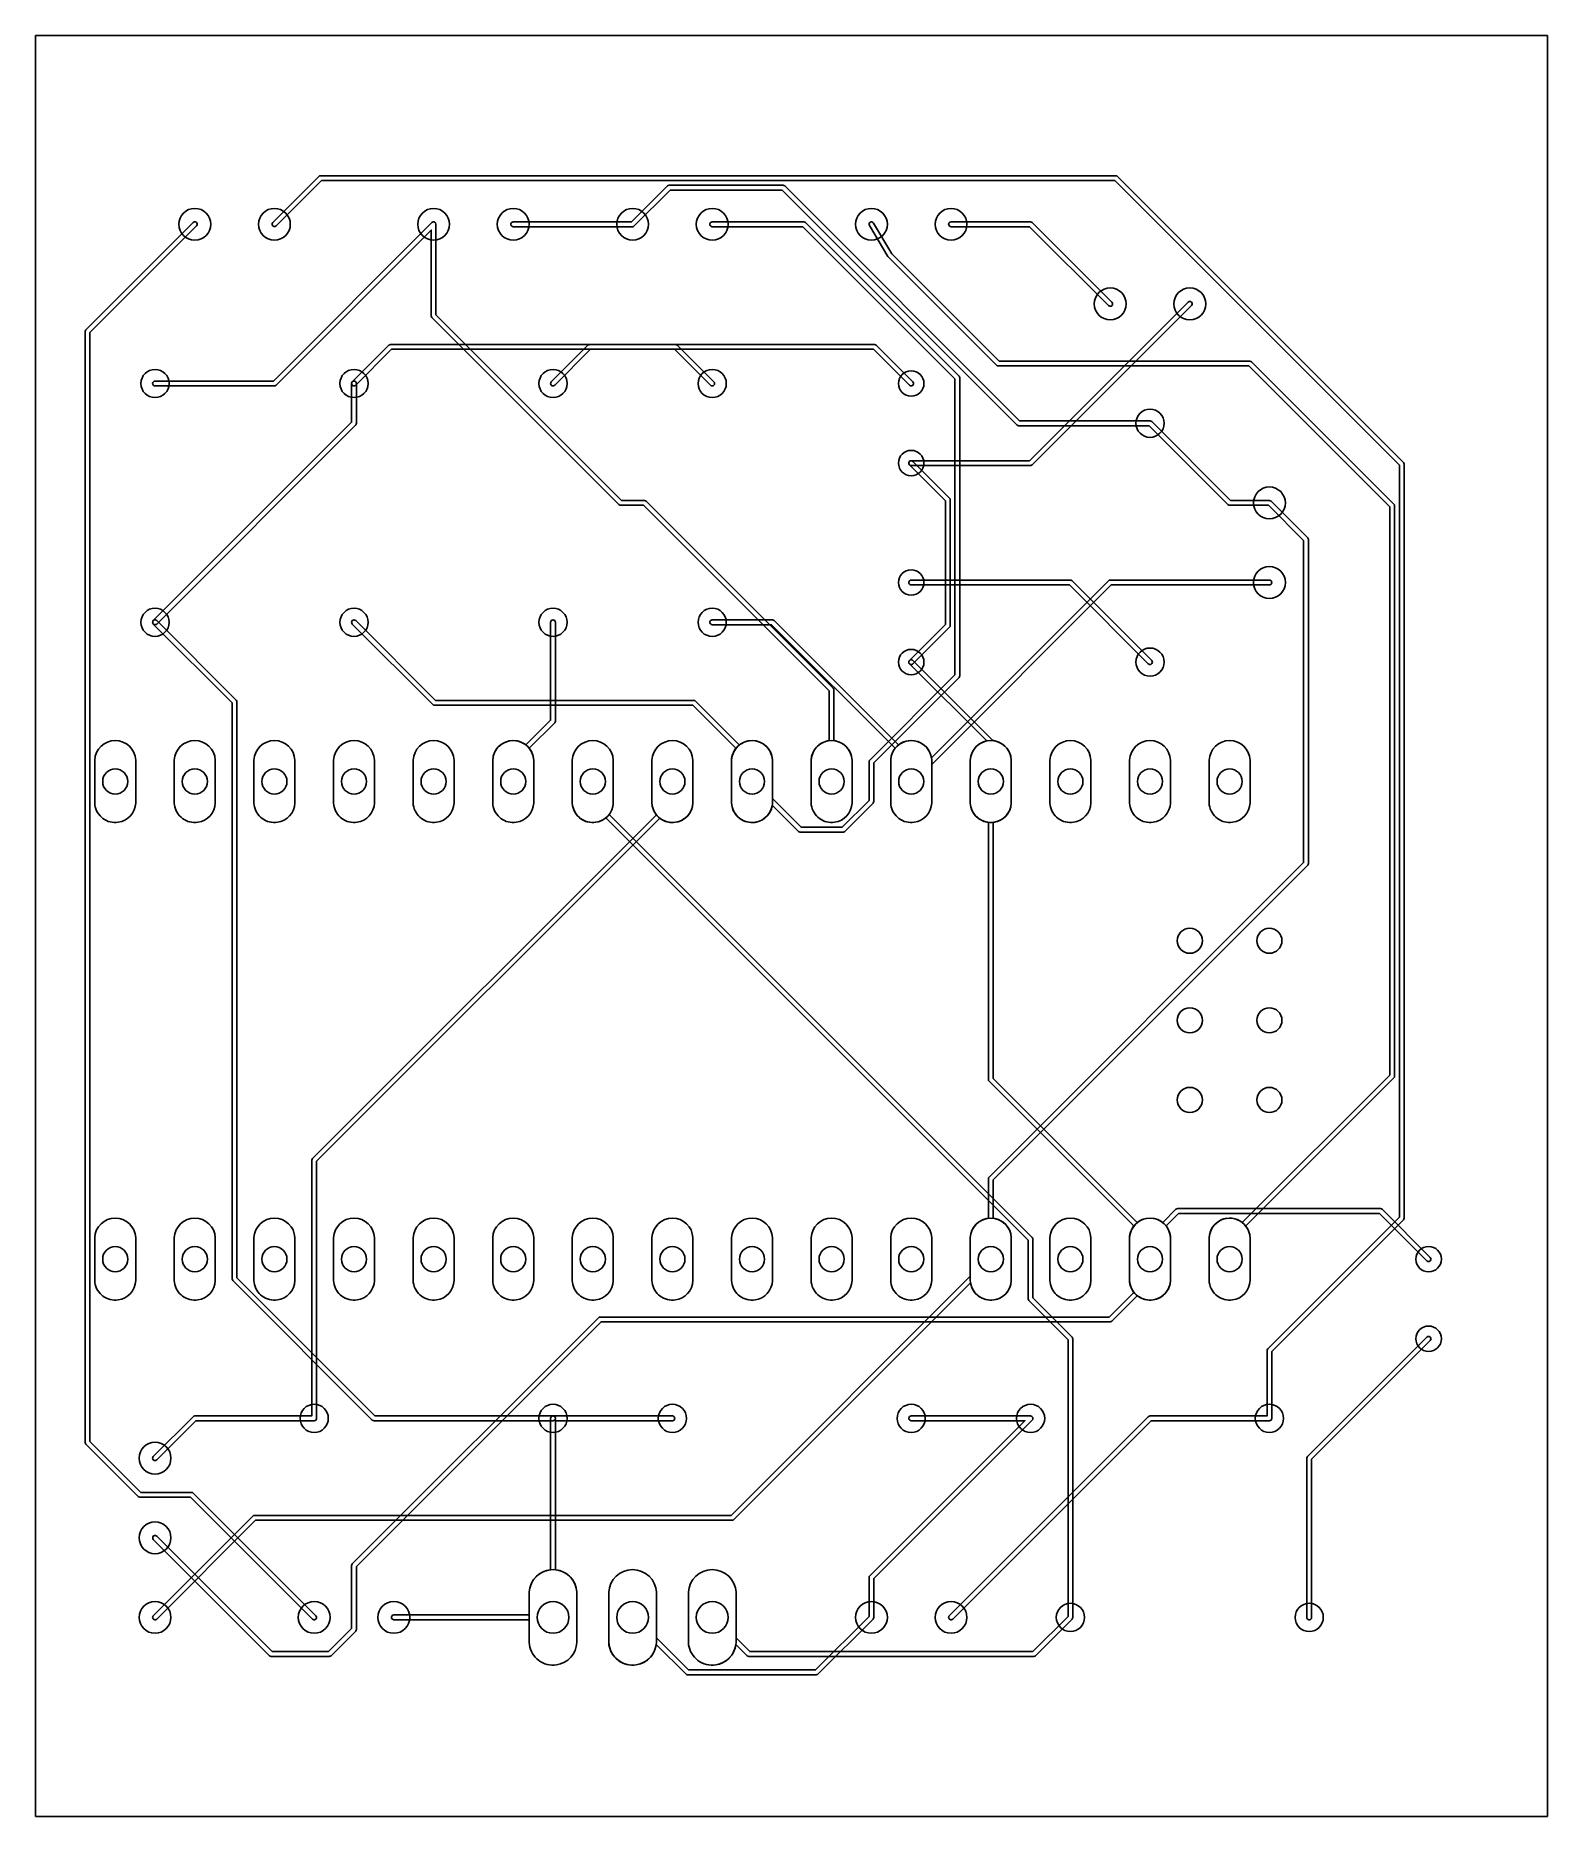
# Model space of a CAD drawing. Header units: millimetres. Extents: x 0 to 48.2, y 0 to 56.8.
import ezdxf

# ---------------------------------------------------------------- set-up
doc = ezdxf.new("R2010")
doc.units = ezdxf.units.MM

msp = doc.modelspace()

# ---------------------------------------------------------------- linework, layer by layer
at = {"layer": '16_copper'}
for points in [[(31.758, 43.105, 0.169977), (31.804, 43.126), (36.884, 48.206, 1), (36.776, 48.314), (31.718, 43.256), (27.94, 43.256, 0.871067), (27.919, 43.107), (27.94, 43.104), (31.75, 43.104)], [(10.177, 45.646, 0.14139), (10.214, 45.666), (11.36, 46.812), (20.39, 46.812), (21.536, 45.666, 1), (21.644, 45.774), (20.475, 46.942, 0.198912), (20.422, 46.965), (11.328, 46.965, 0.198912), (11.275, 46.942), (10.106, 45.774), (10.093, 45.756), (10.086, 45.736), (10.084, 45.714), (10.089, 45.693), (10.099, 45.674), (10.115, 45.659), (10.134, 45.648), (10.155, 45.644)], [(35.587, 36.759, 0.544696), (35.614, 36.884), (33.074, 39.424, 0.198912), (33.02, 39.446), (27.94, 39.446, 0.871067), (27.919, 39.297), (27.94, 39.294), (32.988, 39.294), (35.506, 36.776), (35.524, 36.763), (35.544, 36.756), (35.566, 36.754)], [(16.532, 12.627, 0.866051), (16.51, 12.776), (10.829, 12.776), (6.426, 17.179), (6.426, 35.56, 0.198912), (6.404, 35.614), (3.864, 38.154, 1), (3.756, 38.046), (6.274, 35.528), (6.274, 17.148, 0.198912), (6.296, 17.094), (10.744, 12.646, 0.198912), (10.798, 12.624), (16.51, 12.624)], [(22.956, 31.718, 0.357806), (23.514, 32.334), (23.514, 33.706, 0.609791), (22.455, 34.187), (21.057, 35.585, 0.198912), (21.003, 35.607), (12.761, 35.607), (10.214, 38.154, 1), (10.106, 38.046), (12.675, 35.477, 0.198912), (12.729, 35.455), (20.972, 35.455), (22.347, 34.079, 0.156139), (22.206, 33.706), (22.206, 32.334), (22.212, 32.27), (22.225, 32.207), (22.243, 32.145), (22.268, 32.086), (22.298, 32.029), (22.334, 31.976), (22.375, 31.926), (22.42, 31.881), (22.47, 31.84), (22.523, 31.804), (22.58, 31.774), (22.639, 31.749), (22.701, 31.731), (22.764, 31.718), (22.828, 31.712), (22.892, 31.712)], [(28.036, 31.718, 0.357806), (28.594, 32.334), (28.594, 33.706, 0.609791), (27.535, 34.187), (23.568, 38.154, 0.198912), (23.514, 38.176), (21.59, 38.176, 0.871067), (21.569, 38.027), (21.59, 38.024), (23.482, 38.024), (27.427, 34.079, 0.156139), (27.286, 33.706), (27.286, 32.334), (27.292, 32.27), (27.305, 32.207), (27.323, 32.145), (27.348, 32.086), (27.378, 32.029), (27.414, 31.976), (27.455, 31.926), (27.5, 31.881), (27.55, 31.84), (27.603, 31.804), (27.66, 31.774), (27.719, 31.749), (27.781, 31.731), (27.844, 31.718), (27.908, 31.712), (27.972, 31.712)], [(35.656, 16.478, 0.357806), (36.214, 17.094), (36.214, 18.466, 0.156139), (36.073, 18.839), (36.474, 19.24), (42.882, 19.24), (44.396, 17.726, 1), (44.504, 17.834), (42.967, 19.37, 0.198912), (42.913, 19.393), (36.443, 19.393, 0.198912), (36.389, 19.37), (35.965, 18.947, 0.347359), (35.155, 18.947), (30.556, 23.546), (30.556, 31.716, 0.366432), (31.134, 32.334), (31.134, 33.706, 0.330356), (30.639, 34.309), (30.576, 34.322, 0.117201), (30.534, 34.344), (27.994, 36.884, 1), (27.886, 36.776), (30.348, 34.315, 0.341986), (29.826, 33.706), (29.826, 32.334, 0.366432), (30.404, 31.716), (30.404, 23.514, 0.198912), (30.426, 23.46), (35.047, 18.839, 0.156139), (34.906, 18.466), (34.906, 17.094), (34.912, 17.03), (34.925, 16.967), (34.943, 16.905), (34.968, 16.846), (34.998, 16.789), (35.034, 16.736), (35.075, 16.686), (35.12, 16.641), (35.17, 16.6), (35.223, 16.564), (35.28, 16.534), (35.339, 16.509), (35.401, 16.491), (35.464, 16.478), (35.528, 16.472), (35.592, 16.472)], [(2.636, 31.718, 0.357806), (3.194, 32.334), (3.194, 33.706, 0.95208), (1.886, 33.706), (1.886, 32.334), (1.892, 32.27), (1.905, 32.207), (1.923, 32.145), (1.948, 32.086), (1.978, 32.029), (2.014, 31.976), (2.055, 31.926), (2.1, 31.881), (2.15, 31.84), (2.203, 31.804), (2.26, 31.774), (2.319, 31.749), (2.381, 31.731), (2.444, 31.718), (2.508, 31.712), (2.572, 31.712)], [(5.176, 31.718, 0.357806), (5.734, 32.334), (5.734, 33.706, 0.95208), (4.426, 33.706), (4.426, 32.334), (4.432, 32.27), (4.445, 32.207), (4.463, 32.145), (4.488, 32.086), (4.518, 32.029), (4.554, 31.976), (4.595, 31.926), (4.64, 31.881), (4.69, 31.84), (4.743, 31.804), (4.8, 31.774), (4.859, 31.749), (4.921, 31.731), (4.984, 31.718), (5.048, 31.712), (5.112, 31.712)], [(7.716, 31.718, 0.357806), (8.274, 32.334), (8.274, 33.706, 0.95208), (6.966, 33.706), (6.966, 32.334), (6.972, 32.27), (6.985, 32.207), (7.003, 32.145), (7.028, 32.086), (7.058, 32.029), (7.094, 31.976), (7.135, 31.926), (7.18, 31.881), (7.23, 31.84), (7.283, 31.804), (7.34, 31.774), (7.399, 31.749), (7.461, 31.731), (7.524, 31.718), (7.588, 31.712), (7.652, 31.712)], [(10.256, 31.718, 0.357806), (10.814, 32.334), (10.814, 33.706, 0.95208), (9.506, 33.706), (9.506, 32.334), (9.512, 32.27), (9.525, 32.207), (9.543, 32.145), (9.568, 32.086), (9.598, 32.029), (9.634, 31.976), (9.675, 31.926), (9.72, 31.881), (9.77, 31.84), (9.823, 31.804), (9.88, 31.774), (9.939, 31.749), (10.001, 31.731), (10.064, 31.718), (10.128, 31.712), (10.192, 31.712)], [(12.796, 31.718, 0.357806), (13.354, 32.334), (13.354, 33.706, 0.95208), (12.046, 33.706), (12.046, 32.334), (12.052, 32.27), (12.065, 32.207), (12.083, 32.145), (12.108, 32.086), (12.138, 32.029), (12.174, 31.976), (12.215, 31.926), (12.26, 31.881), (12.31, 31.84), (12.363, 31.804), (12.42, 31.774), (12.479, 31.749), (12.541, 31.731), (12.604, 31.718), (12.668, 31.712), (12.732, 31.712)], [(15.336, 31.718, 0.357806), (15.894, 32.334), (15.894, 33.706, 0.95208), (14.586, 33.706), (14.586, 32.334), (14.592, 32.27), (14.605, 32.207), (14.623, 32.145), (14.648, 32.086), (14.678, 32.029), (14.714, 31.976), (14.755, 31.926), (14.8, 31.881), (14.85, 31.84), (14.903, 31.804), (14.96, 31.774), (15.019, 31.749), (15.081, 31.731), (15.144, 31.718), (15.208, 31.712), (15.272, 31.712)], [(21.702, 4.833, 0.334187), (22.346, 5.487), (22.705, 5.128, 0.198912), (22.758, 5.105), (31.852, 5.105, 0.198912), (31.905, 5.128), (33.074, 6.296, 0.198912), (33.096, 6.35), (33.096, 15.24, 0.198912), (33.074, 15.294), (31.826, 16.542), (31.826, 18.412, 0.198912), (31.804, 18.466), (18.301, 31.969, 0.151637), (18.434, 32.334), (18.434, 33.706, 0.95208), (17.126, 33.706), (17.126, 32.334, 0.615844), (18.194, 31.86), (31.674, 18.381), (31.674, 16.51, 0.198912), (31.696, 16.456), (32.944, 15.208), (32.944, 6.382), (31.82, 5.258), (22.79, 5.258), (22.352, 5.696), (22.352, 7.149, 0.95208), (20.828, 7.149), (20.828, 5.551), (20.835, 5.476), (20.85, 5.403), (20.872, 5.331), (20.9, 5.262), (20.936, 5.196), (20.977, 5.134), (21.025, 5.076), (21.078, 5.023), (21.136, 4.975), (21.198, 4.934), (21.264, 4.898), (21.333, 4.87), (21.405, 4.848), (21.478, 4.833), (21.553, 4.826), (21.627, 4.826)], [(20.416, 31.718, 0.357806), (20.974, 32.334), (20.974, 33.706, 0.95208), (19.666, 33.706), (19.666, 32.334), (19.672, 32.27), (19.685, 32.207), (19.703, 32.145), (19.728, 32.086), (19.758, 32.029), (19.794, 31.976), (19.835, 31.926), (19.88, 31.881), (19.93, 31.84), (19.983, 31.804), (20.04, 31.774), (20.099, 31.749), (20.161, 31.731), (20.224, 31.718), (20.288, 31.712), (20.352, 31.712)], [(25.496, 31.718, 0.357806), (26.054, 32.334), (26.054, 33.706, 0.95208), (24.746, 33.706), (24.746, 32.334), (24.752, 32.27), (24.765, 32.207), (24.783, 32.145), (24.808, 32.086), (24.838, 32.029), (24.874, 31.976), (24.915, 31.926), (24.96, 31.881), (25.01, 31.84), (25.063, 31.804), (25.12, 31.774), (25.179, 31.749), (25.241, 31.731), (25.304, 31.718), (25.368, 31.712), (25.432, 31.712)], [(33.116, 31.718, 0.357806), (33.674, 32.334), (33.674, 33.706, 0.95208), (32.366, 33.706), (32.366, 32.334), (32.372, 32.27), (32.385, 32.207), (32.403, 32.145), (32.428, 32.086), (32.458, 32.029), (32.494, 31.976), (32.535, 31.926), (32.58, 31.881), (32.63, 31.84), (32.683, 31.804), (32.74, 31.774), (32.799, 31.749), (32.861, 31.731), (32.924, 31.718), (32.988, 31.712), (33.052, 31.712)], [(35.656, 31.718, 0.357806), (36.214, 32.334), (36.214, 33.706, 0.95208), (34.906, 33.706), (34.906, 32.334), (34.912, 32.27), (34.925, 32.207), (34.943, 32.145), (34.968, 32.086), (34.998, 32.029), (35.034, 31.976), (35.075, 31.926), (35.12, 31.881), (35.17, 31.84), (35.223, 31.804), (35.28, 31.774), (35.339, 31.749), (35.401, 31.731), (35.464, 31.718), (35.528, 31.712), (35.592, 31.712)], [(38.196, 31.718, 0.357806), (38.754, 32.334), (38.754, 33.706, 0.95208), (37.446, 33.706), (37.446, 32.334), (37.452, 32.27), (37.465, 32.207), (37.483, 32.145), (37.508, 32.086), (37.538, 32.029), (37.574, 31.976), (37.615, 31.926), (37.66, 31.881), (37.71, 31.84), (37.763, 31.804), (37.82, 31.774), (37.879, 31.749), (37.941, 31.731), (38.004, 31.718), (38.068, 31.712), (38.132, 31.712)], [(2.636, 16.478, 0.357806), (3.194, 17.094), (3.194, 18.466, 0.95208), (1.886, 18.466), (1.886, 17.094), (1.892, 17.03), (1.905, 16.967), (1.923, 16.905), (1.948, 16.846), (1.978, 16.789), (2.014, 16.736), (2.055, 16.686), (2.1, 16.641), (2.15, 16.6), (2.203, 16.564), (2.26, 16.534), (2.319, 16.509), (2.381, 16.491), (2.444, 16.478), (2.508, 16.472), (2.572, 16.472)], [(3.827, 6.276, 0.14139), (3.864, 6.296), (7.017, 9.449), (22.225, 9.449, 0.198912), (22.279, 9.471), (29.833, 17.025, 0.903169), (31.134, 17.094), (31.134, 18.466, 0.95208), (29.826, 18.466), (29.826, 17.234), (22.193, 9.601), (6.985, 9.601, 0.198912), (6.931, 9.579), (3.756, 6.404), (3.743, 6.386), (3.736, 6.366), (3.734, 6.344), (3.739, 6.323), (3.749, 6.304), (3.765, 6.289), (3.784, 6.278), (3.805, 6.274)], [(5.176, 16.478, 0.357806), (5.734, 17.094), (5.734, 18.466, 0.95208), (4.426, 18.466), (4.426, 17.094), (4.432, 17.03), (4.445, 16.967), (4.463, 16.905), (4.488, 16.846), (4.518, 16.789), (4.554, 16.736), (4.595, 16.686), (4.64, 16.641), (4.69, 16.6), (4.743, 16.564), (4.8, 16.534), (4.859, 16.509), (4.921, 16.491), (4.984, 16.478), (5.048, 16.472), (5.112, 16.472)], [(7.716, 16.478, 0.357806), (8.274, 17.094), (8.274, 18.466, 0.95208), (6.966, 18.466), (6.966, 17.094), (6.972, 17.03), (6.985, 16.967), (7.003, 16.905), (7.028, 16.846), (7.058, 16.789), (7.094, 16.736), (7.135, 16.686), (7.18, 16.641), (7.23, 16.6), (7.283, 16.564), (7.34, 16.534), (7.399, 16.509), (7.461, 16.491), (7.524, 16.478), (7.588, 16.472), (7.652, 16.472)], [(10.256, 16.478, 0.357806), (10.814, 17.094), (10.814, 18.466, 0.95208), (9.506, 18.466), (9.506, 17.094), (9.512, 17.03), (9.525, 16.967), (9.543, 16.905), (9.568, 16.846), (9.598, 16.789), (9.634, 16.736), (9.675, 16.686), (9.72, 16.641), (9.77, 16.6), (9.823, 16.564), (9.88, 16.534), (9.939, 16.509), (10.001, 16.491), (10.064, 16.478), (10.128, 16.472), (10.192, 16.472)], [(12.796, 16.478, 0.357806), (13.354, 17.094), (13.354, 18.466, 0.95208), (12.046, 18.466), (12.046, 17.094), (12.052, 17.03), (12.065, 16.967), (12.083, 16.905), (12.108, 16.846), (12.138, 16.789), (12.174, 16.736), (12.215, 16.686), (12.26, 16.641), (12.31, 16.6), (12.363, 16.564), (12.42, 16.534), (12.479, 16.509), (12.541, 16.491), (12.604, 16.478), (12.668, 16.472), (12.732, 16.472)], [(15.336, 16.478, 0.357806), (15.894, 17.094), (15.894, 18.466, 0.95208), (14.586, 18.466), (14.586, 17.094), (14.592, 17.03), (14.605, 16.967), (14.623, 16.905), (14.648, 16.846), (14.678, 16.789), (14.714, 16.736), (14.755, 16.686), (14.8, 16.641), (14.85, 16.6), (14.903, 16.564), (14.96, 16.534), (15.019, 16.509), (15.081, 16.491), (15.144, 16.478), (15.208, 16.472), (15.272, 16.472)], [(17.876, 16.478, 0.357806), (18.434, 17.094), (18.434, 18.466, 0.95208), (17.126, 18.466), (17.126, 17.094), (17.132, 17.03), (17.145, 16.967), (17.163, 16.905), (17.188, 16.846), (17.218, 16.789), (17.254, 16.736), (17.295, 16.686), (17.34, 16.641), (17.39, 16.6), (17.443, 16.564), (17.5, 16.534), (17.559, 16.509), (17.621, 16.491), (17.684, 16.478), (17.748, 16.472), (17.812, 16.472)], [(20.416, 16.478, 0.357806), (20.974, 17.094), (20.974, 18.466, 0.95208), (19.666, 18.466), (19.666, 17.094), (19.672, 17.03), (19.685, 16.967), (19.703, 16.905), (19.728, 16.846), (19.758, 16.789), (19.794, 16.736), (19.835, 16.686), (19.88, 16.641), (19.93, 16.6), (19.983, 16.564), (20.04, 16.534), (20.099, 16.509), (20.161, 16.491), (20.224, 16.478), (20.288, 16.472), (20.352, 16.472)], [(22.956, 16.478, 0.357806), (23.514, 17.094), (23.514, 18.466, 0.95208), (22.206, 18.466), (22.206, 17.094), (22.212, 17.03), (22.225, 16.967), (22.243, 16.905), (22.268, 16.846), (22.298, 16.789), (22.334, 16.736), (22.375, 16.686), (22.42, 16.641), (22.47, 16.6), (22.523, 16.564), (22.58, 16.534), (22.639, 16.509), (22.701, 16.491), (22.764, 16.478), (22.828, 16.472), (22.892, 16.472)], [(25.496, 16.478, 0.357806), (26.054, 17.094), (26.054, 18.466, 0.95208), (24.746, 18.466), (24.746, 17.094), (24.752, 17.03), (24.765, 16.967), (24.783, 16.905), (24.808, 16.846), (24.838, 16.789), (24.874, 16.736), (24.915, 16.686), (24.96, 16.641), (25.01, 16.6), (25.063, 16.564), (25.12, 16.534), (25.179, 16.509), (25.241, 16.491), (25.304, 16.478), (25.368, 16.472), (25.432, 16.472)], [(28.036, 16.478, 0.357806), (28.594, 17.094), (28.594, 18.466, 0.95208), (27.286, 18.466), (27.286, 17.094), (27.292, 17.03), (27.305, 16.967), (27.323, 16.905), (27.348, 16.846), (27.378, 16.789), (27.414, 16.736), (27.455, 16.686), (27.5, 16.641), (27.55, 16.6), (27.603, 16.564), (27.66, 16.534), (27.719, 16.509), (27.781, 16.491), (27.844, 16.478), (27.908, 16.472), (27.972, 16.472)], [(33.116, 16.478, 0.357806), (33.674, 17.094), (33.674, 18.466, 0.95208), (32.366, 18.466), (32.366, 17.094), (32.372, 17.03), (32.385, 16.967), (32.403, 16.905), (32.428, 16.846), (32.458, 16.789), (32.494, 16.736), (32.535, 16.686), (32.58, 16.641), (32.63, 16.6), (32.683, 16.564), (32.74, 16.534), (32.799, 16.509), (32.861, 16.491), (32.924, 16.478), (32.988, 16.472), (33.052, 16.472)], [(38.196, 16.478, 0.357806), (38.754, 17.094), (38.754, 18.466, 0.95208), (37.446, 18.466), (37.446, 17.094), (37.452, 17.03), (37.465, 16.967), (37.483, 16.905), (37.508, 16.846), (37.538, 16.789), (37.574, 16.736), (37.615, 16.686), (37.66, 16.641), (37.71, 16.6), (37.763, 16.564), (37.82, 16.534), (37.879, 16.509), (37.941, 16.491), (38.004, 16.478), (38.068, 16.472), (38.132, 16.472)], [(16.622, 4.833, 0.357806), (17.272, 5.551), (17.272, 7.149, 0.95208), (15.748, 7.149), (15.748, 5.551), (15.755, 5.476), (15.77, 5.403), (15.792, 5.331), (15.82, 5.262), (15.856, 5.196), (15.897, 5.134), (15.945, 5.076), (15.998, 5.023), (16.056, 4.975), (16.118, 4.934), (16.184, 4.898), (16.253, 4.87), (16.325, 4.848), (16.398, 4.833), (16.473, 4.826), (16.547, 4.826)], [(19.162, 4.833, 0.357806), (19.812, 5.551), (19.812, 7.149, 0.95208), (18.288, 7.149), (18.288, 5.551), (18.295, 5.476), (18.31, 5.403), (18.332, 5.331), (18.36, 5.262), (18.396, 5.196), (18.437, 5.134), (18.485, 5.076), (18.538, 5.023), (18.596, 4.975), (18.658, 4.934), (18.724, 4.898), (18.793, 4.87), (18.865, 4.848), (18.938, 4.833), (19.013, 4.826), (19.087, 4.826)]]:
    msp.add_lwpolyline(points, format="xyb", close=True, dxfattribs=at)
at = {"layer": '1_copper'}
for points in [[(29.227, 6.276, 0.14139), (29.264, 6.296), (35.592, 12.624), (39.37, 12.624, 0.414214), (39.446, 12.7), (39.446, 14.831), (43.646, 19.03, 0.198912), (43.668, 19.084), (43.668, 43.151, 0.198912), (43.646, 43.204), (34.523, 52.327, 0.198912), (34.469, 52.349), (9.093, 52.349, 0.198912), (9.039, 52.327), (7.566, 50.854, 1), (7.674, 50.746), (9.125, 52.197), (34.438, 52.197), (43.516, 43.119), (43.516, 19.116), (39.316, 14.916, 0.198912), (39.294, 14.862), (39.294, 12.776), (35.56, 12.776, 0.198912), (35.506, 12.754), (29.156, 6.404), (29.143, 6.386), (29.136, 6.366), (29.134, 6.344), (29.139, 6.323), (29.149, 6.304), (29.165, 6.289), (29.184, 6.278), (29.205, 6.274)], [(30.576, 16.478, 0.357806), (31.134, 17.094), (31.134, 18.466, 0.366432), (30.556, 19.084), (30.556, 20.31), (40.592, 30.346, 0.198912), (40.615, 30.4), (40.615, 40.742, 0.198912), (40.592, 40.795), (39.424, 41.964, 0.198912), (39.37, 41.986), (38.132, 41.986), (35.614, 44.504, 0.198912), (35.56, 44.526), (31.399, 44.526), (23.903, 52.022, 0.198912), (23.849, 52.045), (20.218, 52.045, 0.198912), (20.165, 52.022), (19.018, 50.876), (15.24, 50.876, 0.871067), (15.219, 50.727), (15.24, 50.724), (19.05, 50.724, 0.198912), (19.104, 50.746), (20.25, 51.892), (23.818, 51.892), (31.314, 44.396, 0.198912), (31.368, 44.374), (35.528, 44.374), (38.046, 41.856, 0.198912), (38.1, 41.834), (39.338, 41.834), (40.462, 40.71), (40.462, 30.432), (30.426, 20.396, 0.198912), (30.404, 20.342), (30.404, 19.084, 0.366432), (29.826, 18.466), (29.826, 17.094), (29.832, 17.03), (29.845, 16.967), (29.863, 16.905), (29.888, 16.846), (29.918, 16.789), (29.954, 16.736), (29.995, 16.686), (30.04, 16.641), (30.09, 16.6), (30.143, 16.564), (30.2, 16.534), (30.259, 16.509), (30.321, 16.491), (30.384, 16.478), (30.448, 16.472), (30.512, 16.472)], [(8.917, 6.279, 0.544696), (8.944, 6.404), (5.032, 10.315, 0.198912), (4.978, 10.338), (3.358, 10.338), (1.734, 11.962), (1.734, 47.346), (5.134, 50.746, 1), (5.026, 50.854), (1.604, 47.431, 0.198912), (1.581, 47.377), (1.581, 11.93, 0.198912), (1.604, 11.876), (3.272, 10.208, 0.198912), (3.326, 10.185), (4.947, 10.185), (8.836, 6.296), (8.854, 6.283), (8.874, 6.276), (8.896, 6.274)], [(25.496, 31.718, 0.357806), (26.054, 32.334), (26.054, 33.706, 0.366432), (25.476, 34.324), (25.476, 35.942, 0.198912), (25.454, 35.996), (19.486, 41.964, 0.198912), (19.432, 41.986), (18.699, 41.986), (12.776, 47.909), (12.776, 50.8, 0.668179), (12.646, 50.854), (7.588, 45.796), (3.81, 45.796, 0.871067), (3.789, 45.647), (3.81, 45.644), (7.62, 45.644, 0.198912), (7.674, 45.666), (12.624, 50.616), (12.624, 47.878, 0.198912), (12.646, 47.824), (18.614, 41.856, 0.198912), (18.668, 41.834), (19.401, 41.834), (25.324, 35.911), (25.324, 34.324, 0.366432), (24.746, 33.706), (24.746, 32.334), (24.752, 32.27), (24.765, 32.207), (24.783, 32.145), (24.808, 32.086), (24.838, 32.029), (24.874, 31.976), (24.915, 31.926), (24.96, 31.881), (25.01, 31.84), (25.063, 31.804), (25.12, 31.774), (25.179, 31.749), (25.241, 31.731), (25.304, 31.718), (25.368, 31.712), (25.432, 31.712)], [(25.774, 31.408, 0.169977), (25.819, 31.43), (26.724, 32.334, 0.198912), (26.746, 32.388), (26.746, 33.621), (29.467, 36.342, 0.198912), (29.489, 36.395), (29.489, 45.899, 0.198912), (29.467, 45.953), (24.566, 50.854, 0.198912), (24.512, 50.876), (21.59, 50.876, 0.871067), (21.569, 50.727), (21.59, 50.724), (24.481, 50.724), (29.337, 45.868), (29.337, 36.427), (26.616, 33.706, 0.198912), (26.594, 33.652), (26.594, 32.419), (25.734, 31.56), (24.428, 31.56), (23.514, 32.474), (23.514, 33.706, 0.95208), (22.206, 33.706), (22.206, 32.334, 0.903169), (23.507, 32.265), (24.343, 31.43, 0.198912), (24.397, 31.407), (25.766, 31.407)], [(38.196, 16.478, 0.357806), (38.754, 17.094), (38.754, 18.466, 0.156139), (38.613, 18.839), (43.341, 23.567, 0.198912), (43.363, 23.621), (43.363, 41.816, 0.198912), (43.341, 41.87), (38.802, 46.409, 0.198912), (38.748, 46.431), (30.747, 46.431), (27.321, 49.858), (26.735, 50.839, 1), (26.605, 50.761), (27.195, 49.771, 0.062022), (27.206, 49.757), (30.662, 46.301, 0.198912), (30.715, 46.279), (38.717, 46.279), (43.211, 41.785), (43.211, 23.653), (38.505, 18.947, 0.609791), (37.446, 18.466), (37.446, 17.094), (37.452, 17.03), (37.465, 16.967), (37.483, 16.905), (37.508, 16.846), (37.538, 16.789), (37.574, 16.736), (37.615, 16.686), (37.66, 16.641), (37.71, 16.6), (37.763, 16.564), (37.82, 16.534), (37.879, 16.509), (37.941, 16.491), (38.004, 16.478), (38.068, 16.472), (38.132, 16.472)], [(34.317, 48.189, 0.544696), (34.344, 48.314), (31.804, 50.854, 0.198912), (31.75, 50.876), (29.21, 50.876, 0.871067), (29.189, 50.727), (29.21, 50.724), (31.718, 50.724), (34.236, 48.206), (34.254, 48.193), (34.274, 48.186), (34.296, 48.184)], [(16.527, 45.646, 0.14139), (16.564, 45.666), (17.71, 46.812), (26.74, 46.812), (27.886, 45.666, 1), (27.994, 45.774), (26.825, 46.942, 0.198912), (26.772, 46.965), (17.678, 46.965, 0.198912), (17.625, 46.942), (16.456, 45.774), (16.443, 45.756), (16.436, 45.736), (16.434, 45.714), (16.439, 45.693), (16.449, 45.674), (16.465, 45.659), (16.484, 45.648), (16.505, 45.644)], [(3.827, 38.026, 0.14139), (3.864, 38.046), (10.214, 44.396, 0.198912), (10.236, 44.45), (10.236, 45.72, 1), (10.084, 45.72), (10.084, 44.482), (3.756, 38.154), (3.743, 38.136), (3.736, 38.116), (3.734, 38.094), (3.739, 38.073), (3.749, 38.054), (3.765, 38.039), (3.784, 38.028), (3.805, 38.024)], [(27.957, 36.756, 0.14139), (27.994, 36.776), (29.162, 37.945, 0.198912), (29.185, 37.998), (29.185, 42.012, 0.198912), (29.162, 42.065), (27.994, 43.234, 1), (27.886, 43.126), (29.032, 41.98), (29.032, 38.03), (27.886, 36.884), (27.873, 36.866), (27.866, 36.846), (27.864, 36.824), (27.869, 36.803), (27.879, 36.784), (27.895, 36.769), (27.914, 36.758), (27.935, 36.754)], [(28.036, 31.718, 0.357806), (28.594, 32.334), (28.594, 33.566), (34.322, 39.294), (39.37, 39.294, 1), (39.37, 39.446), (34.29, 39.446, 0.198912), (34.236, 39.424), (28.587, 33.775, 0.903169), (27.286, 33.706), (27.286, 32.334), (27.292, 32.27), (27.305, 32.207), (27.323, 32.145), (27.348, 32.086), (27.378, 32.029), (27.414, 31.976), (27.455, 31.926), (27.5, 31.881), (27.55, 31.84), (27.603, 31.804), (27.66, 31.774), (27.719, 31.749), (27.781, 31.731), (27.844, 31.718), (27.908, 31.712), (27.972, 31.712)], [(15.336, 31.718, 0.357806), (15.894, 32.334), (15.894, 33.706, 0.156139), (15.753, 34.079), (16.564, 34.89, 0.198912), (16.586, 34.944), (16.586, 38.1, 1), (16.434, 38.1), (16.434, 34.976), (15.645, 34.187, 0.609791), (14.586, 33.706), (14.586, 32.334), (14.592, 32.27), (14.605, 32.207), (14.623, 32.145), (14.648, 32.086), (14.678, 32.029), (14.714, 31.976), (14.755, 31.926), (14.8, 31.881), (14.85, 31.84), (14.903, 31.804), (14.96, 31.774), (15.019, 31.749), (15.081, 31.731), (15.144, 31.718), (15.208, 31.712), (15.272, 31.712)], [(2.636, 31.718, 0.357806), (3.194, 32.334), (3.194, 33.706, 0.95208), (1.886, 33.706), (1.886, 32.334), (1.892, 32.27), (1.905, 32.207), (1.923, 32.145), (1.948, 32.086), (1.978, 32.029), (2.014, 31.976), (2.055, 31.926), (2.1, 31.881), (2.15, 31.84), (2.203, 31.804), (2.26, 31.774), (2.319, 31.749), (2.381, 31.731), (2.444, 31.718), (2.508, 31.712), (2.572, 31.712)], [(3.827, 11.356, 0.14139), (3.864, 11.376), (5.112, 12.624), (8.89, 12.624, 0.414214), (8.966, 12.7), (8.966, 20.904), (19.915, 31.853, 0.609791), (20.974, 32.334), (20.974, 33.706, 0.95208), (19.666, 33.706), (19.666, 32.334, 0.156139), (19.807, 31.961), (8.836, 20.99, 0.198912), (8.814, 20.936), (8.814, 12.776), (5.08, 12.776, 0.198912), (5.026, 12.754), (3.756, 11.484), (3.743, 11.466), (3.736, 11.446), (3.734, 11.424), (3.739, 11.403), (3.749, 11.384), (3.765, 11.369), (3.784, 11.358), (3.805, 11.354)], [(5.176, 31.718, 0.357806), (5.734, 32.334), (5.734, 33.706, 0.95208), (4.426, 33.706), (4.426, 32.334), (4.432, 32.27), (4.445, 32.207), (4.463, 32.145), (4.488, 32.086), (4.518, 32.029), (4.554, 31.976), (4.595, 31.926), (4.64, 31.881), (4.69, 31.84), (4.743, 31.804), (4.8, 31.774), (4.859, 31.749), (4.921, 31.731), (4.984, 31.718), (5.048, 31.712), (5.112, 31.712)], [(7.716, 31.718, 0.357806), (8.274, 32.334), (8.274, 33.706, 0.95208), (6.966, 33.706), (6.966, 32.334), (6.972, 32.27), (6.985, 32.207), (7.003, 32.145), (7.028, 32.086), (7.058, 32.029), (7.094, 31.976), (7.135, 31.926), (7.18, 31.881), (7.23, 31.84), (7.283, 31.804), (7.34, 31.774), (7.399, 31.749), (7.461, 31.731), (7.524, 31.718), (7.588, 31.712), (7.652, 31.712)], [(10.256, 31.718, 0.357806), (10.814, 32.334), (10.814, 33.706, 0.95208), (9.506, 33.706), (9.506, 32.334), (9.512, 32.27), (9.525, 32.207), (9.543, 32.145), (9.568, 32.086), (9.598, 32.029), (9.634, 31.976), (9.675, 31.926), (9.72, 31.881), (9.77, 31.84), (9.823, 31.804), (9.88, 31.774), (9.939, 31.749), (10.001, 31.731), (10.064, 31.718), (10.128, 31.712), (10.192, 31.712)], [(12.796, 31.718, 0.357806), (13.354, 32.334), (13.354, 33.706, 0.95208), (12.046, 33.706), (12.046, 32.334), (12.052, 32.27), (12.065, 32.207), (12.083, 32.145), (12.108, 32.086), (12.138, 32.029), (12.174, 31.976), (12.215, 31.926), (12.26, 31.881), (12.31, 31.84), (12.363, 31.804), (12.42, 31.774), (12.479, 31.749), (12.541, 31.731), (12.604, 31.718), (12.668, 31.712), (12.732, 31.712)], [(17.876, 31.718, 0.357806), (18.434, 32.334), (18.434, 33.706, 0.95208), (17.126, 33.706), (17.126, 32.334), (17.132, 32.27), (17.145, 32.207), (17.163, 32.145), (17.188, 32.086), (17.218, 32.029), (17.254, 31.976), (17.295, 31.926), (17.34, 31.881), (17.39, 31.84), (17.443, 31.804), (17.5, 31.774), (17.559, 31.749), (17.621, 31.731), (17.684, 31.718), (17.748, 31.712), (17.812, 31.712)], [(30.576, 31.718, 0.357806), (31.134, 32.334), (31.134, 33.706, 0.95208), (29.826, 33.706), (29.826, 32.334), (29.832, 32.27), (29.845, 32.207), (29.863, 32.145), (29.888, 32.086), (29.918, 32.029), (29.954, 31.976), (29.995, 31.926), (30.04, 31.881), (30.09, 31.84), (30.143, 31.804), (30.2, 31.774), (30.259, 31.749), (30.321, 31.731), (30.384, 31.718), (30.448, 31.712), (30.512, 31.712)], [(33.116, 31.718, 0.357806), (33.674, 32.334), (33.674, 33.706, 0.95208), (32.366, 33.706), (32.366, 32.334), (32.372, 32.27), (32.385, 32.207), (32.403, 32.145), (32.428, 32.086), (32.458, 32.029), (32.494, 31.976), (32.535, 31.926), (32.58, 31.881), (32.63, 31.84), (32.683, 31.804), (32.74, 31.774), (32.799, 31.749), (32.861, 31.731), (32.924, 31.718), (32.988, 31.712), (33.052, 31.712)], [(35.656, 31.718, 0.357806), (36.214, 32.334), (36.214, 33.706, 0.95208), (34.906, 33.706), (34.906, 32.334), (34.912, 32.27), (34.925, 32.207), (34.943, 32.145), (34.968, 32.086), (34.998, 32.029), (35.034, 31.976), (35.075, 31.926), (35.12, 31.881), (35.17, 31.84), (35.223, 31.804), (35.28, 31.774), (35.339, 31.749), (35.401, 31.731), (35.464, 31.718), (35.528, 31.712), (35.592, 31.712)], [(38.196, 31.718, 0.357806), (38.754, 32.334), (38.754, 33.706, 0.95208), (37.446, 33.706), (37.446, 32.334), (37.452, 32.27), (37.465, 32.207), (37.483, 32.145), (37.508, 32.086), (37.538, 32.029), (37.574, 31.976), (37.615, 31.926), (37.66, 31.881), (37.71, 31.84), (37.763, 31.804), (37.82, 31.774), (37.879, 31.749), (37.941, 31.731), (38.004, 31.718), (38.068, 31.712), (38.132, 31.712)], [(2.636, 16.478, 0.357806), (3.194, 17.094), (3.194, 18.466, 0.95208), (1.886, 18.466), (1.886, 17.094), (1.892, 17.03), (1.905, 16.967), (1.923, 16.905), (1.948, 16.846), (1.978, 16.789), (2.014, 16.736), (2.055, 16.686), (2.1, 16.641), (2.15, 16.6), (2.203, 16.564), (2.26, 16.534), (2.319, 16.509), (2.381, 16.491), (2.444, 16.478), (2.508, 16.472), (2.572, 16.472)], [(9.382, 5.107, 0.169977), (9.428, 5.128), (10.214, 5.914, 0.198912), (10.236, 5.968), (10.236, 7.971), (18.045, 15.78), (34.29, 15.78, 0.198912), (34.344, 15.802), (35.155, 16.613, 0.609791), (36.214, 17.094), (36.214, 18.466, 0.95208), (34.906, 18.466), (34.906, 17.094, 0.156139), (35.047, 16.721), (34.258, 15.932), (18.014, 15.932, 0.198912), (17.96, 15.91), (10.106, 8.056, 0.198912), (10.084, 8.002), (10.084, 5.999), (9.342, 5.258), (7.55, 5.258), (3.864, 8.944, 1), (3.756, 8.836), (7.465, 5.128, 0.198912), (7.518, 5.105), (9.374, 5.105)], [(5.176, 16.478, 0.357806), (5.734, 17.094), (5.734, 18.466, 0.95208), (4.426, 18.466), (4.426, 17.094), (4.432, 17.03), (4.445, 16.967), (4.463, 16.905), (4.488, 16.846), (4.518, 16.789), (4.554, 16.736), (4.595, 16.686), (4.64, 16.641), (4.69, 16.6), (4.743, 16.564), (4.8, 16.534), (4.859, 16.509), (4.921, 16.491), (4.984, 16.478), (5.048, 16.472), (5.112, 16.472)], [(7.716, 16.478, 0.357806), (8.274, 17.094), (8.274, 18.466, 0.95208), (6.966, 18.466), (6.966, 17.094), (6.972, 17.03), (6.985, 16.967), (7.003, 16.905), (7.028, 16.846), (7.058, 16.789), (7.094, 16.736), (7.135, 16.686), (7.18, 16.641), (7.23, 16.6), (7.283, 16.564), (7.34, 16.534), (7.399, 16.509), (7.461, 16.491), (7.524, 16.478), (7.588, 16.472), (7.652, 16.472)], [(10.256, 16.478, 0.357806), (10.814, 17.094), (10.814, 18.466, 0.95208), (9.506, 18.466), (9.506, 17.094), (9.512, 17.03), (9.525, 16.967), (9.543, 16.905), (9.568, 16.846), (9.598, 16.789), (9.634, 16.736), (9.675, 16.686), (9.72, 16.641), (9.77, 16.6), (9.823, 16.564), (9.88, 16.534), (9.939, 16.509), (10.001, 16.491), (10.064, 16.478), (10.128, 16.472), (10.192, 16.472)], [(12.796, 16.478, 0.357806), (13.354, 17.094), (13.354, 18.466, 0.95208), (12.046, 18.466), (12.046, 17.094), (12.052, 17.03), (12.065, 16.967), (12.083, 16.905), (12.108, 16.846), (12.138, 16.789), (12.174, 16.736), (12.215, 16.686), (12.26, 16.641), (12.31, 16.6), (12.363, 16.564), (12.42, 16.534), (12.479, 16.509), (12.541, 16.491), (12.604, 16.478), (12.668, 16.472), (12.732, 16.472)], [(15.336, 16.478, 0.357806), (15.894, 17.094), (15.894, 18.466, 0.95208), (14.586, 18.466), (14.586, 17.094), (14.592, 17.03), (14.605, 16.967), (14.623, 16.905), (14.648, 16.846), (14.678, 16.789), (14.714, 16.736), (14.755, 16.686), (14.8, 16.641), (14.85, 16.6), (14.903, 16.564), (14.96, 16.534), (15.019, 16.509), (15.081, 16.491), (15.144, 16.478), (15.208, 16.472), (15.272, 16.472)], [(17.876, 16.478, 0.357806), (18.434, 17.094), (18.434, 18.466, 0.95208), (17.126, 18.466), (17.126, 17.094), (17.132, 17.03), (17.145, 16.967), (17.163, 16.905), (17.188, 16.846), (17.218, 16.789), (17.254, 16.736), (17.295, 16.686), (17.34, 16.641), (17.39, 16.6), (17.443, 16.564), (17.5, 16.534), (17.559, 16.509), (17.621, 16.491), (17.684, 16.478), (17.748, 16.472), (17.812, 16.472)], [(20.416, 16.478, 0.357806), (20.974, 17.094), (20.974, 18.466, 0.95208), (19.666, 18.466), (19.666, 17.094), (19.672, 17.03), (19.685, 16.967), (19.703, 16.905), (19.728, 16.846), (19.758, 16.789), (19.794, 16.736), (19.835, 16.686), (19.88, 16.641), (19.93, 16.6), (19.983, 16.564), (20.04, 16.534), (20.099, 16.509), (20.161, 16.491), (20.224, 16.478), (20.288, 16.472), (20.352, 16.472)], [(22.956, 16.478, 0.357806), (23.514, 17.094), (23.514, 18.466, 0.95208), (22.206, 18.466), (22.206, 17.094), (22.212, 17.03), (22.225, 16.967), (22.243, 16.905), (22.268, 16.846), (22.298, 16.789), (22.334, 16.736), (22.375, 16.686), (22.42, 16.641), (22.47, 16.6), (22.523, 16.564), (22.58, 16.534), (22.639, 16.509), (22.701, 16.491), (22.764, 16.478), (22.828, 16.472), (22.892, 16.472)], [(25.496, 16.478, 0.357806), (26.054, 17.094), (26.054, 18.466, 0.95208), (24.746, 18.466), (24.746, 17.094), (24.752, 17.03), (24.765, 16.967), (24.783, 16.905), (24.808, 16.846), (24.838, 16.789), (24.874, 16.736), (24.915, 16.686), (24.96, 16.641), (25.01, 16.6), (25.063, 16.564), (25.12, 16.534), (25.179, 16.509), (25.241, 16.491), (25.304, 16.478), (25.368, 16.472), (25.432, 16.472)], [(28.036, 16.478, 0.357806), (28.594, 17.094), (28.594, 18.466, 0.95208), (27.286, 18.466), (27.286, 17.094), (27.292, 17.03), (27.305, 16.967), (27.323, 16.905), (27.348, 16.846), (27.378, 16.789), (27.414, 16.736), (27.455, 16.686), (27.5, 16.641), (27.55, 16.6), (27.603, 16.564), (27.66, 16.534), (27.719, 16.509), (27.781, 16.491), (27.844, 16.478), (27.908, 16.472), (27.972, 16.472)], [(33.116, 16.478, 0.357806), (33.674, 17.094), (33.674, 18.466, 0.95208), (32.366, 18.466), (32.366, 17.094), (32.372, 17.03), (32.385, 16.967), (32.403, 16.905), (32.428, 16.846), (32.458, 16.789), (32.494, 16.736), (32.535, 16.686), (32.58, 16.641), (32.63, 16.6), (32.683, 16.564), (32.74, 16.534), (32.799, 16.509), (32.861, 16.491), (32.924, 16.478), (32.988, 16.472), (33.052, 16.472)], [(40.651, 6.275, 0.371202), (40.716, 6.35), (40.716, 11.398), (44.504, 15.186, 1), (44.396, 15.294), (40.586, 11.484, 0.198912), (40.564, 11.43), (40.564, 6.35), (40.567, 6.328), (40.576, 6.309), (40.59, 6.292), (40.609, 6.281), (40.63, 6.275)], [(16.622, 4.833, 0.357806), (17.272, 5.551), (17.272, 7.149, 0.371144), (16.586, 7.87), (16.586, 12.624), (20.32, 12.624, 1), (20.32, 12.776), (16.51, 12.776, 0.414214), (16.434, 12.7), (16.434, 7.87, 0.371144), (15.748, 7.149), (15.748, 6.426), (11.43, 6.426, 0.871067), (11.409, 6.277), (11.43, 6.274), (15.748, 6.274), (15.748, 5.551), (15.755, 5.476), (15.77, 5.403), (15.792, 5.331), (15.82, 5.262), (15.856, 5.196), (15.897, 5.134), (15.945, 5.076), (15.998, 5.023), (16.056, 4.975), (16.118, 4.934), (16.184, 4.898), (16.253, 4.87), (16.325, 4.848), (16.398, 4.833), (16.473, 4.826), (16.547, 4.826)], [(24.926, 4.522, 0.169977), (24.971, 4.544), (26.724, 6.296, 0.198912), (26.746, 6.35), (26.746, 7.588), (31.804, 12.646, 0.668179), (31.75, 12.776), (27.94, 12.776, 0.871067), (27.919, 12.627), (27.94, 12.624), (31.566, 12.624), (26.616, 7.674, 0.198912), (26.594, 7.62), (26.594, 6.382), (24.886, 4.674), (20.834, 4.674), (19.812, 5.696), (19.812, 7.149, 0.95208), (18.288, 7.149), (18.288, 5.551, 0.912653), (19.806, 5.487), (20.749, 4.544, 0.198912), (20.803, 4.521), (24.917, 4.521)], [(21.702, 4.833, 0.357806), (22.352, 5.551), (22.352, 7.149, 0.95208), (20.828, 7.149), (20.828, 5.551), (20.835, 5.476), (20.85, 5.403), (20.872, 5.331), (20.9, 5.262), (20.936, 5.196), (20.977, 5.134), (21.025, 5.076), (21.078, 5.023), (21.136, 4.975), (21.198, 4.934), (21.264, 4.898), (21.333, 4.87), (21.405, 4.848), (21.478, 4.833), (21.553, 4.826), (21.627, 4.826)]]:
    msp.add_lwpolyline(points, format="xyb", close=True, dxfattribs=at)
at = {"layer": 'drills_PTH'}
for centre, radius in [((5.08, 50.8), 0.508), ((7.62, 50.8), 0.508), ((12.7, 50.8), 0.508), ((15.24, 50.8), 0.508), ((19.05, 50.8), 0.508), ((21.59, 50.8), 0.508), ((26.67, 50.8), 0.508), ((29.21, 50.8), 0.508), ((34.29, 48.26), 0.508), ((36.83, 48.26), 0.508), ((3.81, 45.72), 0.45), ((10.16, 45.72), 0.45), ((16.51, 45.72), 0.45), ((21.59, 45.72), 0.45), ((27.94, 45.72), 0.406), ((35.56, 44.45), 0.45), ((27.94, 43.18), 0.406), ((39.37, 41.91), 0.508), ((27.94, 39.37), 0.406), ((39.37, 39.37), 0.508), ((3.81, 38.1), 0.45), ((10.16, 38.1), 0.45), ((16.51, 38.1), 0.45), ((21.59, 38.1), 0.45), ((27.94, 36.83), 0.406), ((35.56, 36.83), 0.45), ((2.54, 33.02), 0.4), ((5.08, 33.02), 0.4), ((7.62, 33.02), 0.4), ((10.16, 33.02), 0.4), ((12.7, 33.02), 0.4), ((15.24, 33.02), 0.4), ((17.78, 33.02), 0.4), ((20.32, 33.02), 0.4), ((22.86, 33.02), 0.4), ((25.4, 33.02), 0.4), ((27.94, 33.02), 0.4), ((30.48, 33.02), 0.4), ((33.02, 33.02), 0.4), ((35.56, 33.02), 0.4), ((38.1, 33.02), 0.4), ((36.83, 27.94), 0.4), ((39.37, 27.94), 0.4), ((36.83, 25.4), 0.4), ((39.37, 25.4), 0.4), ((36.83, 22.86), 0.4), ((39.37, 22.86), 0.4), ((44.45, 17.78), 0.406), ((2.54, 17.78), 0.4), ((5.08, 17.78), 0.4), ((7.62, 17.78), 0.4), ((10.16, 17.78), 0.4), ((12.7, 17.78), 0.4), ((15.24, 17.78), 0.4), ((17.78, 17.78), 0.4), ((20.32, 17.78), 0.4), ((22.86, 17.78), 0.4), ((25.4, 17.78), 0.4), ((27.94, 17.78), 0.4), ((30.48, 17.78), 0.4), ((33.02, 17.78), 0.4), ((35.56, 17.78), 0.4), ((38.1, 17.78), 0.4), ((44.45, 15.24), 0.406), ((8.89, 12.7), 0.45), ((16.51, 12.7), 0.45), ((20.32, 12.7), 0.45), ((27.94, 12.7), 0.45), ((31.75, 12.7), 0.45), ((39.37, 12.7), 0.45), ((3.81, 11.43), 0.508), ((3.81, 8.89), 0.508), ((3.81, 6.35), 0.508), ((8.89, 6.35), 0.508), ((11.43, 6.35), 0.508), ((16.51, 6.35), 0.508), ((19.05, 6.35), 0.508), ((21.59, 6.35), 0.508), ((26.67, 6.35), 0.508), ((29.21, 6.35), 0.508), ((33.02, 6.35), 0.45), ((40.64, 6.35), 0.45)]:
    msp.add_circle(centre, radius, dxfattribs=at)
at = {"layer": 'outline'}
msp.add_lwpolyline([(0, 0), (48.24, 0), (48.24, 56.82), (0, 56.82), (0, 0)], close=True, dxfattribs=at)

doc.saveas('drawing.dxf')
